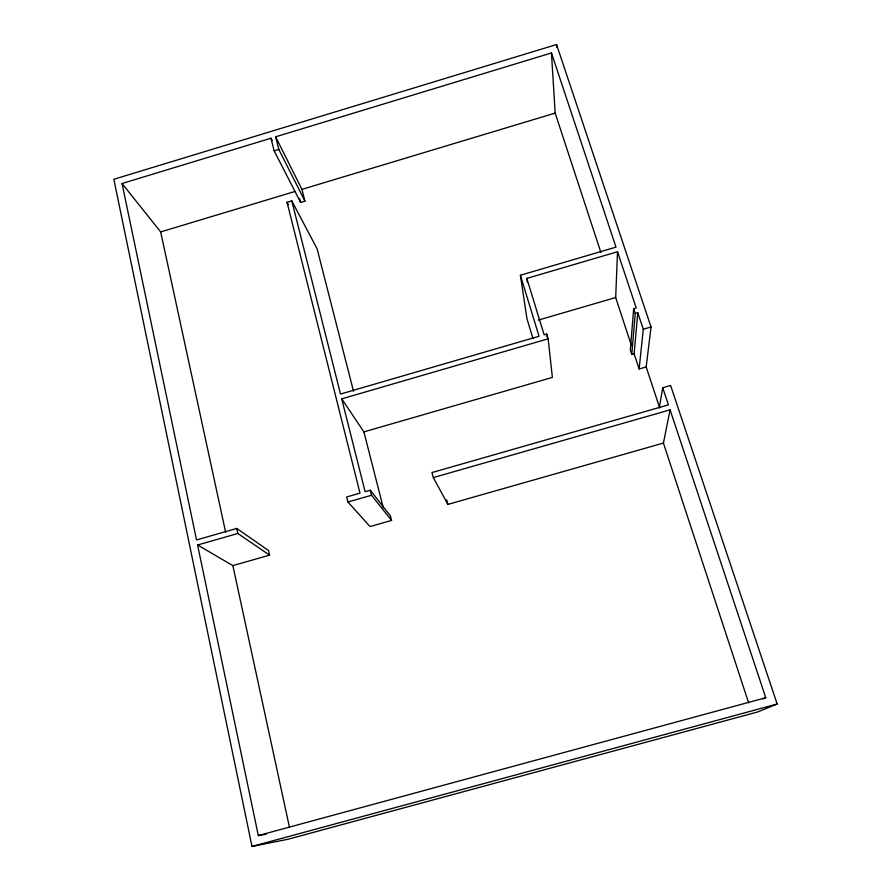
<?xml version="1.0" encoding="UTF-8"?>
<svg xmlns="http://www.w3.org/2000/svg" width="891" height="891" viewBox="0 0 891 891"><rect width="100%" height="100%" fill="white"/><g stroke="black" fill="none" stroke-linecap="round" stroke-linejoin="round"><path stroke-width="1.34" d="M631.418 345.508L615.681 297.538L617.53 251.752L526.826 278.404L527.394 282.469M617.53 251.752L636.219 307.974L633.657 308.72L630.349 350.074L631.786 354.462L634.125 353.783L637.8 312.73L635.227 313.476L631.786 354.462M659.284 407.944L662.726 387.73L670.6 385.469L777.164 704.024L757.807 711.92L288.016 839.266L251.986 846.45L113.836 179.28L556.563 44.55L651.043 326.986L646.175 366.947L639.114 368.985L643.291 329.236L637.8 312.73M748.607 702.776L663.416 443.072L670.088 409.86L433.316 477.576L431.968 472.553L668.428 404.87L662.726 387.73M763.253 698.912L765.759 697.72L670.088 409.86M266.253 834.199L258.312 835.558L197.59 544.991L232.852 565.596L269.583 555.138L268.536 550.515L236.728 528.441L196.532 539.946L122.045 183.501L270.975 138.228L272.223 140.667M270.975 138.228L274.15 150.869L300.635 202.424L304.934 201.132L278.838 149.454L275.642 136.813L551.462 52.959L616.004 247.13L520.4 275.252L526.96 318.778L532.929 338.402M274.15 150.869L278.838 149.454M122.045 183.501L160.67 231.916L294.977 191.465M275.642 136.813L301.926 189.371L555.171 113.101L551.462 52.959M526.826 278.404L544.134 334.782L546.684 334.036L548.154 338.803L341.721 398.856L365.121 491.687L370.255 490.217L390.358 515.822L391.55 520.433L370.032 526.559L347.935 502.001L346.688 496.966L359.997 493.157L287.047 202.302L291.803 200.876L317.14 248.923L353.504 391.227M538.186 320.147L615.681 297.538M643.291 329.236L651.043 326.986M341.721 398.856L363.896 431.89L552.375 377.416L548.154 338.803M197.59 544.991L237.83 533.486L269.583 555.138M347.935 502.001L371.525 495.251L391.55 520.433M433.316 477.576L447.872 504.406L663.416 443.072M258.312 835.558L765.759 697.72M251.986 846.45L777.164 704.024M287.047 202.302L288.339 204.696M633.657 308.72L635.227 313.476M646.175 366.947L659.596 407.599M555.171 113.101L600.902 252.498M634.125 353.783L639.114 368.985M520.4 275.252L539.044 336.263L340.507 394.056L291.803 200.876M446.625 499.806L447.872 504.406M301.926 189.371L304.934 201.132M363.896 431.89L383.308 507.825M299.632 198.504L300.635 202.424M370.255 490.217L371.525 495.251M236.728 528.441L237.83 533.486M160.67 231.916L225.668 532.417M232.852 565.596L289.486 827.416M546.684 334.036L546.985 336.72M556.563 44.55L556.719 47.312"/></g></svg>
